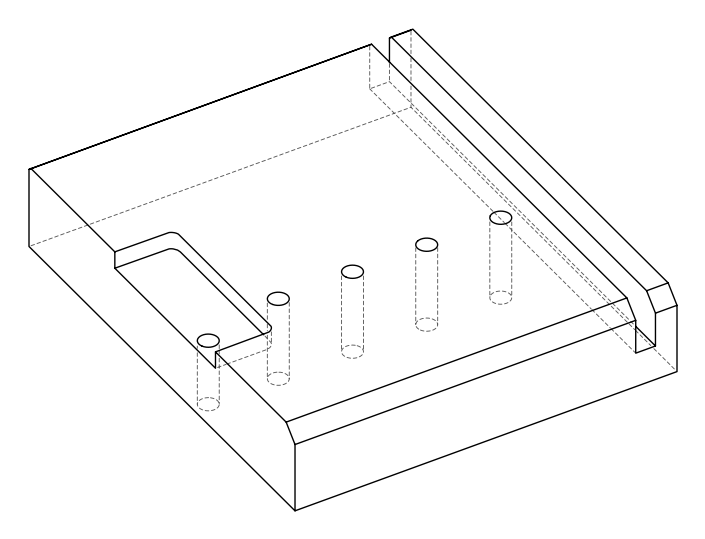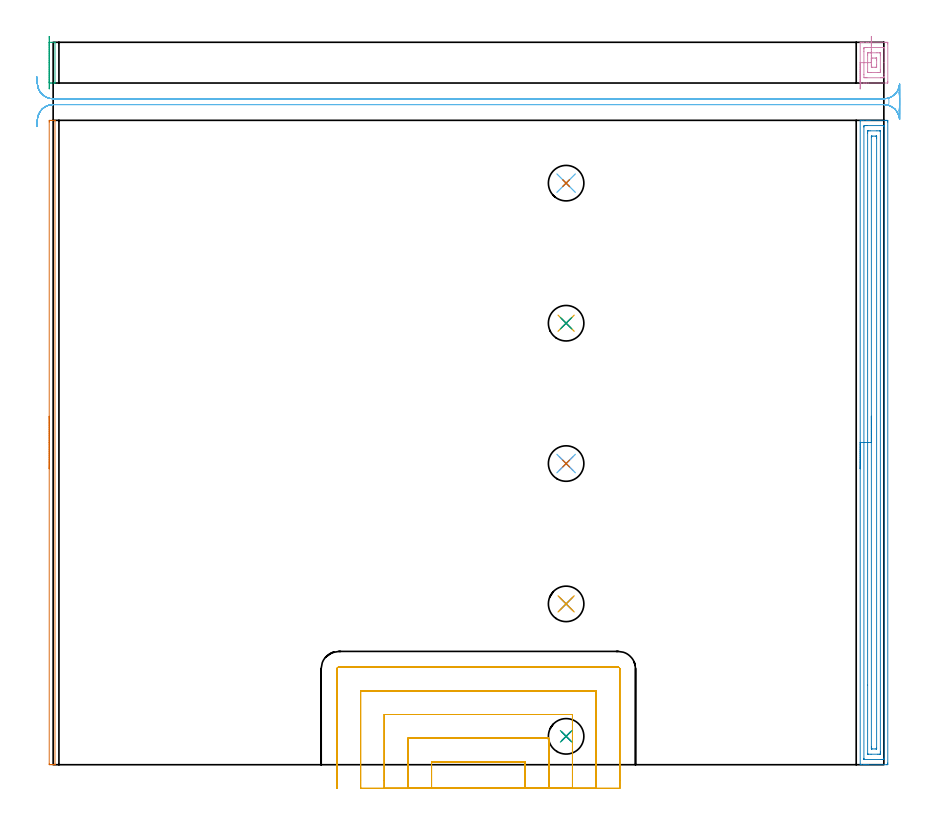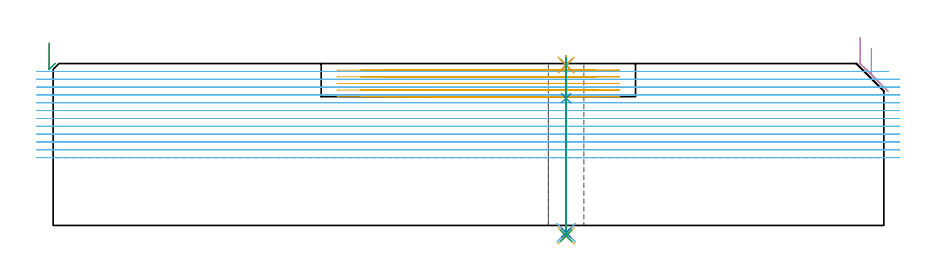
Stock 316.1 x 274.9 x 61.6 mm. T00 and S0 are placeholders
(PLAN: 21 operations, 12 tool changes, 43 min)
(1 AREA_MILL | FG_CHAMFER_SURFACE | UGT0205_001 | 2.11 min | 599 mm3)
(2 AREA_MILL_1 | FG_CHAMFER_SURFACE_1 | UGT0205_001 | 8.09 min | 13851 mm3)
(3 AREA_MILL_2 | FG_CHAMFER_SURFACE_2 | UGT0205_001 | 0.27 min | 43 mm3)
(4 AREA_MILL_3 | FG_CHAMFER_SURFACE_3 | UGT0205_001 | 0.74 min | 1118 mm3)
(5 MILL_SLOT | SLOT_PARTIAL_RECTANGULAR | NXT0201_011 | Follow Part, ap 3, ae 75% | 12.45 min | 64719 mm3)
(6 MILL_RECTANGULAR_SLOT | SLOT_RECTANGULAR | NXT0201_011 | Follow Part, ap 3, ae 75% | 16.59 min | 160087 mm3)
(7 SPOT_DRILL | STEP1HOLE | NXT0321_9005460120000 | 0.03 min | 8 mm3)
(8 SPOT_DRILL_1 | STEP1HOLE_1 | NXT0321_9005460120000 | 0.03 min | 6 mm3)
(9 SPOT_DRILL_2 | STEP1HOLE_2 | NXT0321_9005460120000 | 0.03 min | 4 mm3)
(10 SPOT_DRILL_3 | STEP1HOLE_3 | NXT0321_9005460120000 | 0.03 min | 5 mm3)
(11 SPOT_DRILL_4 | STEP1HOLE_4 | NXT0321_9005460120000 | 0.03 min | 1 mm3)
(12 DRILL_THROUGH_HOLE_INTO_CENTER | STEP1HOLE | NXT0301_042 | 0.27 min | 2423 mm3)
(13 DRILL_TO_ENLARGE_THROUGH_HOLE | STEP1HOLE | NXT0301_102 | 0.27 min | 6377 mm3)
(14 DRILL_THROUGH_HOLE_INTO_CENTER_1 | STEP1HOLE_1 | NXT0301_042 | 0.22 min | 1922 mm3)
(15 DRILL_TO_ENLARGE_THROUGH_HOLE_1 | STEP1HOLE_1 | NXT0301_102 | 0.22 min | 5079 mm3)
(16 DRILL_THROUGH_HOLE_INTO_CENTER_2 | STEP1HOLE_2 | NXT0301_042 | 0.27 min | 2419 mm3)
(17 DRILL_TO_ENLARGE_THROUGH_HOLE_2 | STEP1HOLE_2 | NXT0301_102 | 0.27 min | 6374 mm3)
(18 DRILL_THROUGH_HOLE_INTO_CENTER_3 | STEP1HOLE_3 | NXT0301_042 | 0.27 min | 2428 mm3)
(19 DRILL_TO_ENLARGE_THROUGH_HOLE_3 | STEP1HOLE_3 | NXT0301_102 | 0.27 min | 6373 mm3)
(20 DRILL_THROUGH_HOLE_INTO_CENTER_4 | STEP1HOLE_4 | NXT0301_042 | 0.27 min | 2423 mm3)
(21 DRILL_TO_ENLARGE_THROUGH_HOLE_4 | STEP1HOLE_4 | NXT0301_102 | 0.27 min | 6379 mm3)
(TOOL UGT0205_001 | Chamfer Mill 20 x 3 x 45 deg. | D20 FL50 Z2)
(TOOL NXT0201_011 | ENDMILL 12mm [2P460-1200-NA 1630] | D12 FL38 Z6)
(TOOL NXT0321_9005460120000 | NC Spot Drill, 142deg, 12mm, Carbide, Uncoated | D12 PA142 FL30 Z2)
(TOOL NXT0301_042 | Carbide Drill 7.1mm [860.1-0710-057A1-MM 2214] | D7.1 PA140 FL85 Z2)
(TOOL NXT0301_102 | Carbide Drill 13.5mm [860.1-1350-108A1-MM 2214] | D13.5 PA140 FL123 Z2)
(OP 1 AREA_MILL)
G17 G21 G94 G90
T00 M6
G54
G17 G0 G90 X-1.5 Y112.6 S1061 M3
G43 Z71.6 H0
Z69.4
G94 G1 Y112.638 Z68.528 F250.
Y112.752 Z67.664
Y112.941 Z66.812
Y113.203 Z65.98
Y113.537 Z65.174
Y113.94 Z64.4
Y114.408 Z63.664
Y114.939 Z62.972
Y115.529 Z62.329
Y116.172 Z61.74
Y116.864 Z61.208
Y117.6 Z60.74
Y118.374 Z60.337
Y119.18 Z60.003
Y120.012 Z59.741
Y120.863 Z59.552
Y121.728 Z59.438
Y122.6 Z59.4
Y244.578
X-1.499 Y244.905 Z59.401
X-1.495 Y245.143 Z59.403
X-1.491 Y245.195 Z59.405
X-1.266 Y245.2 Z59.63
X-0.739 Z60.157
X-0.4 Z60.494
X0.517 Z61.416
X0.61 Y245.197 Z61.502
X0.697 Y245.19 Z61.588
X0.7 Y245.025 Z61.6
Y0.175
X0.697 Y0.01 Z61.588
X0.661 Y0.004 Z61.552
X0.609 Y0.001 Z61.501
X0.517 Y0. Z61.416
X0.277 Z61.177
X-0.4 Z60.494
X-0.739 Z60.157
X-1.12 Z59.776
X-1.266 Y0.002 Z59.63
X-1.491 Y0.005 Z59.405
X-1.495 Y0.057 Z59.403
X-1.5 Y0.296 Z59.4
Y122.6
Y123.471 Z59.438
Y124.336 Z59.552
Y125.188 Z59.741
Y126.02 Z60.003
Y126.826 Z60.337
Y127.6 Z60.74
Y128.336 Z61.208
Y129.028 Z61.74
Y129.671 Z62.329
Y130.26 Z62.972
Y130.791 Z63.664
Y131.26 Z64.4
Y131.663 Z65.174
Y131.997 Z65.98
Y132.259 Z66.812
Y132.448 Z67.664
Y132.562 Z68.528
Y132.6 Z69.4
G0 Z71.6
M5
M2
(OP 2 AREA_MILL_1)
G17 G21 G94 G90
T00 M6
G54
G17 G0 G90 X307.1 Y112.6 S1061 M3
G43 Z71.6 H0
G94 G1 Y112.638 Z70.728 F250.
Y112.752 Z69.863
Y112.941 Z69.012
Y113.203 Z68.18
Y113.537 Z67.374
Y113.94 Z66.6
Y114.408 Z65.864
Y114.94 Z65.172
Y115.529 Z64.529
Y116.172 Z63.939
Y116.864 Z63.408
Y117.6 Z62.94
Y118.374 Z62.537
Y119.18 Z62.203
Y120.012 Z61.941
Y120.863 Z61.752
Y121.728 Z61.638
Y122.6 Z61.6
Y245.025
X307.107 Y245.19 Z61.593
X307.426 Y245.2 Z61.274
X307.707 Z60.993
X308.395 Z60.3
X309.618 Z59.079
X310.153 Z58.542
X310.764 Z57.931
X316.573 Z52.125
X317.184 Y245.195 Z51.513
X317.592 Y245.19 Z51.105
X317.596 Y244.997 Z51.102
X317.599 Y244.578 Z51.101
Y0.622
X317.596 Y0.203 Z51.102
X317.592 Y0.01 Z51.105
X317.184 Y0. Z51.513
X310.153 Z58.542
X309.618 Z59.079
X309.274 Z59.422
X308.739 Z59.957
X308.395 Z60.3
X307.425 Z61.274
X307.106 Y0.01 Z61.593
X307.1 Y0.175 Z61.6
Y122.6
X308.514 Z60.186
X308.515 Y242.669 Z60.185
X308.516 Y242.791 Z60.184
X308.521 Y243.168 Z60.179
X308.881 Y243.191 Z59.819
X309.274 Y243.196 Z59.426
X309.751 Y243.2 Z58.949
X316.104 Y243.199 Z52.596
X316.137 Y243.198 Z52.563
X316.171 Y243.194 Z52.529
X316.179 Y243.19 Z52.521
X316.182 Y243.184 Z52.518
X316.184 Y243.155 Z52.516
X316.186 Y242.913 Z52.514
Y242.791
X316.185 Y2.531 Z52.515
X316.184 Y2.409 Z52.516
X316.179 Y2.032 Z52.521
X315.819 Y2.009 Z52.881
X315.426 Y2.004 Z53.274
X314.949 Y2. Z53.751
X308.596 Y2.001 Z60.104
X308.563 Y2.002 Z60.137
X308.529 Y2.006 Z60.171
X308.521 Y2.01 Z60.179
X308.518 Y2.016 Z60.182
X308.516 Y2.045 Z60.184
X308.514 Y2.287 Z60.186
Y2.409
Y122.6
X309.928 Z58.772
X309.929 Y240.338 Z58.771
X309.93 Y241.004 Z58.77
X309.932 Y241.118 Z58.768
X309.935 Y241.173 Z58.765
X309.938 Y241.19 Z58.762
X309.965 Y241.195 Z58.735
X310.153 Y241.198 Z58.547
X310.839 Y241.2 Z57.861
X313.475 Z55.225
X314.355 Z54.345
X314.547 Y241.197 Z54.153
X314.74 Y241.192 Z53.96
X314.761 Y241.19 Z53.939
X314.765 Y241.178 Z53.935
X314.768 Y241.14 Z53.932
X314.771 Y241.08 Z53.929
X314.772 Y4.862 Z53.928
X314.77 Y4.196 Z53.93
X314.768 Y4.082 Z53.932
X314.765 Y4.027 Z53.935
X314.762 Y4.01 Z53.938
X314.735 Y4.005 Z53.965
X314.547 Y4.002 Z54.153
X313.861 Y4. Z54.839
X311.224 Z57.476
X310.345 Z58.355
X310.153 Y4.003 Z58.547
X309.96 Y4.008 Z58.74
X309.939 Y4.01 Z58.761
X309.935 Y4.022 Z58.765
X309.932 Y4.06 Z58.768
X309.929 Y4.12 Z58.771
X309.928 Y30.275 Z58.772
Y122.6
X311.343 Z57.357
Y238.9
X311.346 Y239.093 Z57.354
X311.349 Y239.162 Z57.351
X311.351 Y239.19 Z57.349
X311.372 Y239.192 Z57.328
X311.479 Y239.196 Z57.221
X311.911 Y239.2 Z56.789
X312.806 Z55.894
X313.221 Y239.196 Z55.479
X313.324 Y239.193 Z55.376
X313.346 Y239.19 Z55.354
X313.351 Y239.179 Z55.349
X313.353 Y239.142 Z55.347
X313.356 Y239.059 Z55.344
X313.357 Y238.639 Z55.343
Y238.323
Y6.3
X313.354 Y6.107 Z55.346
X313.351 Y6.038 Z55.349
X313.349 Y6.01 Z55.351
X313.328 Y6.008 Z55.372
X313.221 Y6.004 Z55.479
X312.789 Y6. Z55.911
X311.894 Z56.806
X311.479 Y6.004 Z57.221
X311.376 Y6.007 Z57.324
X311.354 Y6.01 Z57.346
X311.349 Y6.021 Z57.351
X311.347 Y6.058 Z57.353
X311.344 Y6.141 Z57.356
X311.343 Y6.561 Z57.357
Y6.877
Y122.6
Y123.472 Z57.395
Y124.336 Z57.509
Y125.188 Z57.698
Y126.02 Z57.96
Y126.826 Z58.294
Y127.6 Z58.697
Y128.336 Z59.166
Y129.028 Z59.697
Y129.671 Z60.286
Y130.26 Z60.929
Y130.791 Z61.622
Y131.26 Z62.357
Y131.663 Z63.131
Y131.997 Z63.937
Y132.259 Z64.769
Y132.448 Z65.621
Y132.562 Z66.486
Y132.6 Z67.357
G0 Z71.6
M5
M2
(OP 3 AREA_MILL_2)
G17 G21 G94 G90
T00 M6
G54
G17 G0 G90 X-1.5 Y257.15 S1061 M3
G43 Z71.6 H0
Z69.4
G94 G1 Y257.188 Z68.529 F250.
Y257.302 Z67.664
Y257.491 Z66.812
Y257.753 Z65.98
Y258.087 Z65.174
Y258.49 Z64.4
Y258.958 Z63.664
Y259.49 Z62.972
Y260.079 Z62.329
Y260.722 Z61.74
Y261.414 Z61.209
Y262.15 Z60.74
Y262.924 Z60.337
Y263.73 Z60.003
Y264.562 Z59.741
Y265.413 Z59.552
Y266.278 Z59.438
Y267.15 Z59.4
X-1.499 Y274.738 Z59.401
X-1.495 Y274.856 Z59.403
X-1.491 Y274.895 Z59.405
X-1.266 Y274.897 Z59.63
X-0.636 Y274.9 Z60.263
X0.466 Z61.365
X0.53 Z61.429
X0.617 Y274.897 Z61.508
X0.697 Y274.89 Z61.588
X0.7 Y274.738 Z61.6
Y259.562
X0.697 Y259.41 Z61.588
X0.617 Y259.403 Z61.508
X0.53 Y259.4 Z61.429
X-0.636 Z60.263
X-1.121 Z59.776
X-1.266 Y259.402 Z59.63
X-1.491 Y259.405 Z59.405
X-1.495 Y259.444 Z59.403
X-1.499 Y259.562 Z59.401
X-1.5 Y267.15 Z59.4
Y268.022 Z59.438
Y268.886 Z59.552
Y269.738 Z59.741
Y270.57 Z60.003
Y271.376 Z60.337
Y272.15 Z60.74
Y272.886 Z61.208
Y273.578 Z61.74
Y274.221 Z62.329
Y274.81 Z62.972
Y275.342 Z63.664
Y275.81 Z64.4
Y276.213 Z65.174
Y276.547 Z65.98
Y276.809 Z66.812
Y276.998 Z67.663
Y277.112 Z68.528
Y277.15 Z69.4
G0 Z71.6
M5
M2
(OP 4 AREA_MILL_3)
G17 G21 G94 G90
T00 M6
G54
G17 G0 G90 X307.1 Y257.15 S1061 M3
G43 Z71.6 H0
G94 G1 Y257.188 Z70.728 F250.
Y257.302 Z69.863
Y257.491 Z69.012
Y257.753 Z68.18
Y258.087 Z67.374
Y258.49 Z66.6
Y258.958 Z65.864
Y259.49 Z65.172
Y260.079 Z64.529
Y260.722 Z63.939
Y261.414 Z63.408
Y262.15 Z62.94
Y262.924 Z62.537
Y263.73 Z62.203
Y264.562 Z61.941
Y265.413 Z61.752
Y266.278 Z61.638
Y267.15 Z61.6
Y274.738
X307.106 Y274.89 Z61.593
X307.402 Y274.9 Z61.297
X307.756 Z60.943
X308.395 Z60.3
X309.593 Z59.104
X310.153 Z58.541
X316.585 Z52.112
X317.184 Y274.895 Z51.513
X317.592 Y274.89 Z51.106
X317.596 Y274.709 Z51.103
X317.6 Y274.291 Z51.1
Y260.009
X317.595 Y259.533 Z51.103
X317.592 Y259.41 Z51.106
X317.464 Y259.4 Z51.233
X310.153 Z58.541
X309.593 Z59.104
X309.274 Z59.422
X308.714 Z59.982
X308.395 Z60.3
X307.401 Z61.298
X307.106 Y259.41 Z61.593
X307.1 Y259.562 Z61.6
Y267.15
X308.514 Z60.186
Y271.492
X308.515 Y272.384 Z60.185
X308.516 Y272.506 Z60.184
X308.521 Y272.882 Z60.179
X308.891 Y272.895 Z59.809
X309.274 Y272.898 Z59.426
X309.765 Y272.9 Z58.935
X315.917 Z52.783
X316.106 Y272.898 Z52.594
X316.135 Y272.896 Z52.565
X316.165 Y272.89 Z52.535
X316.179 Y272.885 Z52.521
X316.18 Y272.863 Z52.52
X316.185 Y272.628 Z52.515
X316.186 Y267.271 Z52.514
Y262.808
X316.185 Y261.916 Z52.515
X316.184 Y261.794 Z52.516
X316.179 Y261.418 Z52.521
X315.809 Y261.405 Z52.891
X315.426 Y261.402 Z53.274
X314.935 Y261.4 Z53.765
X309.661 Z59.039
X309.274 Y261.402 Z59.426
X308.891 Y261.405 Z59.809
X308.521 Y261.418 Z60.179
X308.514 Y262.687 Z60.186
Y267.15
X309.928 Z58.772
Y269.828
X309.929 Y270.056 Z58.771
X309.931 Y270.721 Z58.769
X309.933 Y270.834 Z58.767
X309.935 Y270.883 Z58.765
X309.984 Y270.892 Z58.716
X310.153 Y270.896 Z58.547
X310.855 Y270.9 Z57.845
X311.032 Z57.668
X313.492 Z55.208
X314.371 Y270.899 Z54.329
X314.547 Y270.897 Z54.153
X314.723 Y270.891 Z53.977
X314.765 Y270.888 Z53.935
X314.767 Y270.857 Z53.933
X314.77 Y270.797 Z53.93
X314.771 Y270.721 Z53.929
X314.772 Y270.056 Z53.928
Y264.472
X314.771 Y264.244 Z53.929
X314.769 Y263.579 Z53.931
X314.767 Y263.466 Z53.933
X314.765 Y263.417 Z53.935
X314.716 Y263.408 Z53.984
X314.547 Y263.404 Z54.153
X313.845 Y263.4 Z54.855
X313.668 Z55.032
X311.208 Z57.492
X310.329 Y263.401 Z58.371
X310.153 Y263.403 Z58.547
X309.977 Y263.409 Z58.723
X309.935 Y263.412 Z58.765
X309.933 Y263.443 Z58.767
X309.93 Y263.503 Z58.77
X309.929 Y263.579 Z58.771
Y263.807
X309.928 Y267.15 Z58.772
X311.343 Z57.357
Y268.619
X311.345 Y268.812 Z57.355
X311.348 Y268.88 Z57.352
X311.35 Y268.89 Z57.35
X311.358 Y268.894 Z57.342
X311.383 Y268.897 Z57.317
X311.489 Y268.899 Z57.211
X311.911 Y268.9 Z56.789
X312.824 Z55.876
X313.213 Y268.896 Z55.487
X313.31 Y268.892 Z55.39
X313.351 Y268.889 Z55.349
X313.353 Y268.856 Z55.347
X313.355 Y268.77 Z55.345
X313.357 Y268.359 Z55.343
Y268.043
Y266.257
Y265.681
X313.355 Y265.488 Z55.345
X313.352 Y265.42 Z55.348
X313.35 Y265.41 Z55.35
X313.342 Y265.406 Z55.358
X313.317 Y265.403 Z55.383
X313.211 Y265.401 Z55.489
X312.789 Y265.4 Z55.911
X311.876 Z56.824
X311.487 Y265.404 Z57.213
X311.39 Y265.408 Z57.31
X311.349 Y265.411 Z57.351
X311.347 Y265.444 Z57.353
X311.345 Y265.53 Z57.355
X311.343 Y265.941 Z57.357
Y266.257
Y267.15
Y268.022 Z57.395
Y268.887 Z57.509
Y269.738 Z57.698
Y270.57 Z57.961
X311.342 Y271.376 Z58.294
Y272.15 Z58.697
Y272.886 Z59.166
Y273.578 Z59.697
Y274.221 Z60.287
Y274.81 Z60.93
Y275.341 Z61.622
Y275.81 Z62.358
Y276.213 Z63.132
Y276.547 Z63.938
Y276.809 Z64.77
Y276.998 Z65.621
Y277.112 Z66.486
Y277.15 Z67.358
G0 Z71.6
M5
M2
(OP 5 MILL_SLOT)
G17 G21 G94 G90
T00 M6
G54
G17 G0 G90 X179.6 Y-9. S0 M3
G43 Z71.6 H1
Z59.08
G94 G1 Y-6. F250.
Y1.1 F500.
X144.
Y-6.
Y-9. F250.
X188.6
Y-6.
Y10.1 F500.
X135.
Y-6.
Y-9. F250.
X197.6
Y-6.
Y19.1 F500.
X126.
Y-6.
Y-9. F250.
X206.6
Y-6.
Y28.1 F500.
X117.
Y-6.
Y-9. F250.
X215.6
Y-6.
Y36.5 F500.
G3 X215. Y37.1 R0.6
G1 X108.6
G3 X108. Y36.5 R0.6
G1 Y-6.
Y-9. F250.
G0 X179.6 Z56.56
G1 Y-6.
Y1.1 F500.
X144.
Y-6.
Y-9. F250.
X188.6
Y-6.
Y10.1 F500.
X135.
Y-6.
Y-9. F250.
X197.6
Y-6.
Y19.1 F500.
X126.
Y-6.
Y-9. F250.
X206.6
Y-6.
Y28.1 F500.
X117.
Y-6.
Y-9. F250.
X215.6
Y-6.
Y36.5 F500.
G3 X215. Y37.1 R0.6
G1 X108.6
G3 X108. Y36.5 R0.6
G1 Y-6.
Y-9. F250.
G0 X179.6 Z54.04
G1 Y-6.
Y1.1 F500.
X144.
Y-6.
Y-9. F250.
X188.6
Y-6.
Y10.1 F500.
X135.
Y-6.
Y-9. F250.
X197.6
Y-6.
Y19.1 F500.
X126.
Y-6.
Y-9. F250.
X206.6
Y-6.
Y28.1 F500.
X117.
Y-6.
Y-9. F250.
X215.6
Y-6.
Y36.5 F500.
G3 X215. Y37.1 R0.6
G1 X108.6
G3 X108. Y36.5 R0.6
G1 Y-6.
Y-9. F250.
G0 X179.6 Z51.52
G1 Y-6.
Y1.1 F500.
X144.
Y-6.
Y-9. F250.
X188.6
Y-6.
Y10.1 F500.
X135.
Y-6.
Y-9. F250.
X197.6
Y-6.
Y19.1 F500.
X126.
Y-6.
Y-9. F250.
X206.6
Y-6.
Y28.1 F500.
X117.
Y-6.
Y-9. F250.
X215.6
Y-6.
Y36.5 F500.
G3 X215. Y37.1 R0.6
G1 X108.6
G3 X108. Y36.5 R0.6
G1 Y-6.
Y-9. F250.
G0 X179.6 Z49.
G1 Y-6.
Y1.1 F500.
X144.
Y-6.
Y-9. F250.
X188.6
Y-6.
Y10.1 F500.
X135.
Y-6.
Y-9. F250.
X197.6
Y-6.
Y19.1 F500.
X126.
Y-6.
Y-9. F250.
X206.6
Y-6.
Y28.1 F500.
X117.
Y-6.
Y-9. F250.
X215.6
Y-6.
Y36.5 F500.
G3 X215. Y37.1 R0.6
G1 X108.6
G3 X108. Y36.5 R0.6
G1 Y-6.
Y-9. F250.
G0 Z71.6
M5
M2
(OP 6 MILL_RECTANGULAR_SLOT)
G17 G21 G94 G90
T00 M6
G54
G17 G0 G90 X-6.27 Y242.814 S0 M3
G43 Z71.6 H1
Z58.617
G94 G1 X-5.97 Y245.799 F250.
G2 X0. Y251.2 R6. F500.
G1 X316.1
G2 X317.89 Y250.927 R6.
G3 X317.886 Y253.672 R6.
G2 X316.1 Y253.4 R6.
G1 X0.
G2 X-5.97 Y258.801 R6.
G1 X-6.27 Y261.786 F250.
G0 Y242.814 Z55.633
G1 X-5.97 Y245.799
G2 X0. Y251.2 R6. F500.
G1 X316.1
G2 X321.338 Y248.127 R6.
G3 X322.1 Y251.045 R6.
G1 Y253.555
G3 X321.338 Y256.473 R6.
G2 X316.1 Y253.4 R6.
G1 X0.
G2 X-5.97 Y258.801 R6.
G1 X-6.27 Y261.786 F250.
G0 Y242.814 Z52.65
G1 X-5.97 Y245.799
G2 X0. Y251.2 R6. F500.
G1 X316.1
G2 X321.935 Y246.597 R6.
G1 X321.964 Y246.591
G3 X322.1 Y247.851 R6.
G1 Y256.761
G3 X321.966 Y258.015 R6.
G1 X321.936 Y258.009
G2 X316.1 Y253.4 R6.
G1 X0.
G2 X-5.97 Y258.801 R6.
G1 X-6.27 Y261.786 F250.
G0 Y242.814 Z49.667
G1 X-5.97 Y245.799
G2 X0. Y251.2 R6. F500.
G1 X316.1
G2 X322.09 Y245.546 R6.
G1 X322.1
Y259.054
X322.09
G2 X316.1 Y253.4 R6.
G1 X0.
G2 X-5.97 Y258.801 R6.
G1 X-6.27 Y261.786 F250.
G0 Y242.814 Z46.683
G1 X-5.97 Y245.799
G2 X0. Y251.2 R6. F500.
G1 X316.1
G2 X322.09 Y245.546 R6.
G1 X322.1
Y259.054
X322.09
G2 X316.1 Y253.4 R6.
G1 X0.
G2 X-5.97 Y258.801 R6.
G1 X-6.27 Y261.786 F250.
G0 Y242.814 Z43.7
G1 X-5.97 Y245.799
G2 X0. Y251.2 R6. F500.
G1 X316.1
G2 X322.09 Y245.546 R6.
G1 X322.1
Y259.054
X322.09
G2 X316.1 Y253.4 R6.
G1 X0.
G2 X-5.97 Y258.801 R6.
G1 X-6.27 Y261.786 F250.
G0 Y242.814 Z40.717
G1 X-5.97 Y245.799
G2 X0. Y251.2 R6. F500.
G1 X316.1
G2 X322.09 Y245.546 R6.
G1 X322.1
Y259.054
X322.09
G2 X316.1 Y253.4 R6.
G1 X0.
G2 X-5.97 Y258.801 R6.
G1 X-6.27 Y261.786 F250.
G0 Y242.814 Z37.733
G1 X-5.97 Y245.799
G2 X0. Y251.2 R6. F500.
G1 X316.1
G2 X322.09 Y245.546 R6.
G1 X322.1
Y259.054
X322.09
G2 X316.1 Y253.4 R6.
G1 X0.
G2 X-5.97 Y258.801 R6.
G1 X-6.27 Y261.786 F250.
G0 Y242.814 Z34.75
G1 X-5.97 Y245.799
G2 X0. Y251.2 R6. F500.
G1 X316.1
G2 X322.09 Y245.546 R6.
G1 X322.1
Y259.054
X322.09
G2 X316.1 Y253.4 R6.
G1 X0.
G2 X-5.97 Y258.801 R6.
G1 X-6.27 Y261.786 F250.
G0 Y242.814 Z31.767
G1 X-5.97 Y245.799
G2 X0. Y251.2 R6. F500.
G1 X316.1
G2 X322.09 Y245.546 R6.
G1 X322.1
Y259.054
X322.09
G2 X316.1 Y253.4 R6.
G1 X0.
G2 X-5.97 Y258.801 R6.
G1 X-6.27 Y261.786 F250.
G0 Y242.814 Z28.783
G1 X-5.97 Y245.799
G2 X0. Y251.2 R6. F500.
G1 X316.1
G2 X322.09 Y245.546 R6.
G1 X322.1
Y259.054
X322.09
G2 X316.1 Y253.4 R6.
G1 X0.
G2 X-5.97 Y258.801 R6.
G1 X-6.27 Y261.786 F250.
G0 Y242.814 Z25.8
G1 X-5.97 Y245.799
G2 X0. Y251.2 R6. F500.
G1 X316.1
G2 X322.09 Y245.546 R6.
G1 X322.1
Y259.054
X322.09
G2 X316.1 Y253.4 R6.
G1 X0.
G2 X-5.97 Y258.801 R6.
G1 X-6.27 Y261.786 F250.
G0 Z71.6
M5
M2
(OP 7 SPOT_DRILL)
G17 G21 G94 G90
T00 M6
G54
G17 G0 G90 X195.2 Y221.3 S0 M3
G43 Z71.6 H0
G94 G81 G98 Z61.015 F250. R64.6
G80
M5
M2
(OP 8 SPOT_DRILL_1)
G17 G21 G94 G90
T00 M6
G54
G17 G0 G90 X195.2 Y10.8 S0 M3
G43 Z71.6 H0
G94 G81 G98 Z48.415 F250. R52.
G80
M5
M2
(OP 9 SPOT_DRILL_2)
G17 G21 G94 G90
T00 M6
G54
G17 G0 G90 X195.2 Y61.2 S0 M3
G43 Z71.6 H0
G94 G81 G98 Z61.015 F250. R64.6
G80
M5
M2
(OP 10 SPOT_DRILL_3)
G17 G21 G94 G90
T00 M6
G54
G17 G0 G90 X195.2 Y114.6 S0 M3
G43 Z71.6 H0
G94 G81 G98 Z61.015 F250. R64.6
G80
M5
M2
(OP 11 SPOT_DRILL_4)
G17 G21 G94 G90
T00 M6
G54
G17 G0 G90 X195.2 Y168. S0 M3
G43 Z71.6 H0
G94 G81 G98 Z61.015 F250. R64.6
G80
M5
M2
(OP 12 DRILL_THROUGH_HOLE_INTO_CENTER)
G17 G21 G94 G90
T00 M6
G54
G17 G0 G90 X195.2 Y221.3 S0 M3
G43 Z71.6 H1
G94 G73 G98 Z-2.792 F250. Q6.439 R63.6
G80
M5
M2
(OP 13 DRILL_TO_ENLARGE_THROUGH_HOLE)
G17 G21 G94 G90
T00 M6
G54
G17 G0 G90 X195.2 Y221.3 S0 M3
G43 Z71.6 H1
G94 G73 G98 Z-3.957 F250. Q13.111 R63.6
G80
M5
M2
(OP 14 DRILL_THROUGH_HOLE_INTO_CENTER_1)
G17 G21 G94 G90
T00 M6
G54
G17 G0 G90 X195.2 Y10.8 S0 M3
G43 Z71.6 H1
G94 G73 G98 Z-2.792 F250. Q6.474 R51.
G80
M5
M2
(OP 15 DRILL_TO_ENLARGE_THROUGH_HOLE_1)
G17 G21 G94 G90
T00 M6
G54
G17 G0 G90 X195.2 Y10.8 S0 M3
G43 Z71.6 H1
G94 G73 G98 Z-3.957 F250. Q13.239 R51.
G80
M5
M2
(OP 16 DRILL_THROUGH_HOLE_INTO_CENTER_2)
G17 G21 G94 G90
T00 M6
G54
G17 G0 G90 X195.2 Y61.2 S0 M3
G43 Z71.6 H1
G94 G73 G98 Z-2.792 F250. Q6.439 R63.6
G80
M5
M2
(OP 17 DRILL_TO_ENLARGE_THROUGH_HOLE_2)
G17 G21 G94 G90
T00 M6
G54
G17 G0 G90 X195.2 Y61.2 S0 M3
G43 Z71.6 H1
G94 G73 G98 Z-3.957 F250. Q13.111 R63.6
G80
M5
M2
(OP 18 DRILL_THROUGH_HOLE_INTO_CENTER_3)
G17 G21 G94 G90
T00 M6
G54
G17 G0 G90 X195.2 Y114.6 S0 M3
G43 Z71.6 H1
G94 G73 G98 Z-2.792 F250. Q6.439 R63.6
G80
M5
M2
(OP 19 DRILL_TO_ENLARGE_THROUGH_HOLE_3)
G17 G21 G94 G90
T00 M6
G54
G17 G0 G90 X195.2 Y114.6 S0 M3
G43 Z71.6 H1
G94 G73 G98 Z-3.957 F250. Q13.111 R63.6
G80
M5
M2
(OP 20 DRILL_THROUGH_HOLE_INTO_CENTER_4)
G17 G21 G94 G90
T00 M6
G54
G17 G0 G90 X195.2 Y168. S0 M3
G43 Z71.6 H1
G94 G73 G98 Z-2.792 F250. Q6.439 R63.6
G80
M5
M2
(OP 21 DRILL_TO_ENLARGE_THROUGH_HOLE_4)
G17 G21 G94 G90
T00 M6
G54
G17 G0 G90 X195.2 Y168. S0 M3
G43 Z71.6 H1
G94 G73 G98 Z-3.957 F250. Q13.111 R63.6
G80
M5
M2
